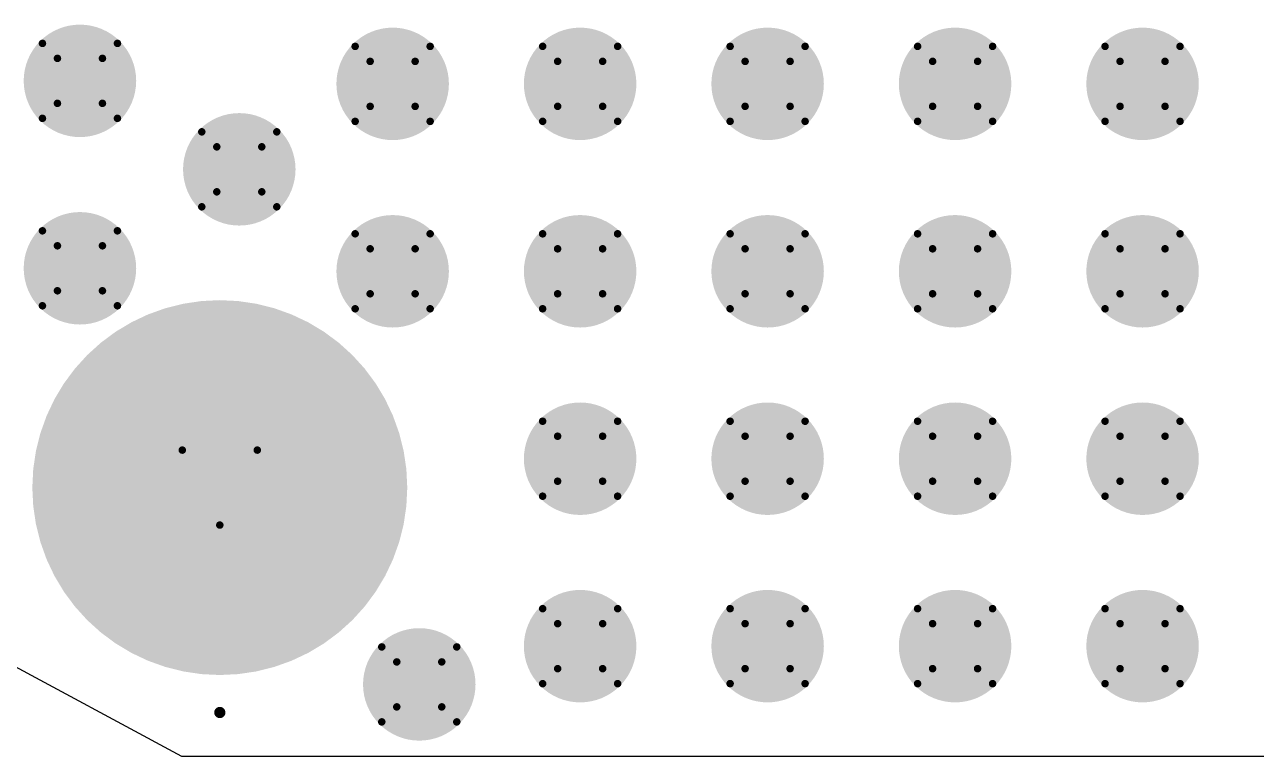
# Model space of a CAD drawing. Header units: millimetres. Extents: x -0.89 to 0.88, y -1.01 to 1.57.
# Drawn here: x 0.1979 to 0.5264, y -0.3217 to -0.1265 of the extents above; entities that cross this region are included whole.
import ezdxf

# ---------------------------------------------------------------- set-up
doc = ezdxf.new("R2010")
doc.units = ezdxf.units.MM
doc.header["$MEASUREMENT"] = 0
for name, color, linetype in [('BottomLayer', 5, 'Continuous'), ('DrillDrawing', 1, 'Continuous'), ('Mechanical9', 56, 'Continuous'), ('MultiLayer', 9, 'Continuous'), ('PadHoleLayer', 156, 'Continuous'), ('TopLayer', 1, 'Continuous'), ('TopSolder', 216, 'Continuous'), ('ViaHoleLayer', 16, 'Continuous')]:
    doc.layers.add(name, color=color, linetype=linetype)

msp = doc.modelspace()

# ---------------------------------------------------------------- linework, layer by layer
at = {"layer": 'BottomLayer'}
for points, const_width in [([(0.2052, -0.1415, 1), (0.2202, -0.1415, 1)], 0.015), ([(0.2886, -0.1423, 1), (0.3036, -0.1423, 1)], 0.015), ([(0.3386, -0.1423, 1), (0.3536, -0.1423, 1)], 0.015), ([(0.3886, -0.1423, 1), (0.4036, -0.1423, 1)], 0.015), ([(0.4386, -0.1423, 1), (0.4536, -0.1423, 1)], 0.015), ([(0.4886, -0.1423, 1), (0.5036, -0.1423, 1)], 0.015), ([(0.2477, -0.1651, 1), (0.2627, -0.1651, 1)], 0.015), ([(0.2052, -0.1915, 1), (0.2202, -0.1915, 1)], 0.015), ([(0.2886, -0.1923, 1), (0.3036, -0.1923, 1)], 0.015), ([(0.3386, -0.1923, 1), (0.3536, -0.1923, 1)], 0.015), ([(0.3886, -0.1923, 1), (0.4036, -0.1923, 1)], 0.015), ([(0.4386, -0.1923, 1), (0.4536, -0.1923, 1)], 0.015), ([(0.4886, -0.1923, 1), (0.5036, -0.1923, 1)], 0.015), ([(0.225, -0.25, 1), (0.275, -0.25, 1)], 0.05), ([(0.3386, -0.2423, 1), (0.3536, -0.2423, 1)], 0.015), ([(0.3886, -0.2423, 1), (0.4036, -0.2423, 1)], 0.015), ([(0.4386, -0.2423, 1), (0.4536, -0.2423, 1)], 0.015), ([(0.4886, -0.2423, 1), (0.5036, -0.2423, 1)], 0.015), ([(0.3386, -0.2923, 1), (0.3536, -0.2923, 1)], 0.015), ([(0.3886, -0.2923, 1), (0.4036, -0.2923, 1)], 0.015), ([(0.4386, -0.2923, 1), (0.4536, -0.2923, 1)], 0.015), ([(0.4886, -0.2923, 1), (0.5036, -0.2923, 1)], 0.015), ([(0.2957, -0.3025, 1), (0.3107, -0.3025, 1)], 0.015)]:
    msp.add_lwpolyline(points, format="xyb", close=True, dxfattribs=dict(at, const_width=const_width))
at = {"layer": 'DrillDrawing', "const_width": 0.002}
for points in [[(0.2027, -0.1315), (0.2227, -0.1315)], [(0.2027, -0.1515), (0.2027, -0.1315)], [(0.2227, -0.1515), (0.2227, -0.1315)], [(0.2861, -0.1323), (0.3061, -0.1323)], [(0.2861, -0.1523), (0.2861, -0.1323)], [(0.3061, -0.1523), (0.3061, -0.1323)], [(0.3361, -0.1323), (0.3561, -0.1323)], [(0.3361, -0.1523), (0.3361, -0.1323)], [(0.3561, -0.1523), (0.3561, -0.1323)], [(0.3861, -0.1323), (0.4061, -0.1323)], [(0.3861, -0.1523), (0.3861, -0.1323)], [(0.4061, -0.1523), (0.4061, -0.1323)], [(0.4361, -0.1323), (0.4561, -0.1323)], [(0.4361, -0.1523), (0.4361, -0.1323)], [(0.4561, -0.1523), (0.4561, -0.1323)], [(0.4861, -0.1323), (0.5061, -0.1323)], [(0.4861, -0.1523), (0.4861, -0.1323)], [(0.5061, -0.1523), (0.5061, -0.1323)], [(0.2067, -0.1355), (0.2187, -0.1355)], [(0.2067, -0.1475), (0.2067, -0.1355)], [(0.2187, -0.1475), (0.2187, -0.1355)], [(0.2901, -0.1363), (0.3021, -0.1363)], [(0.2901, -0.1483), (0.2901, -0.1363)], [(0.3021, -0.1483), (0.3021, -0.1363)], [(0.3401, -0.1363), (0.3521, -0.1363)], [(0.3401, -0.1483), (0.3401, -0.1363)], [(0.3521, -0.1483), (0.3521, -0.1363)], [(0.3901, -0.1363), (0.4021, -0.1363)], [(0.3901, -0.1483), (0.3901, -0.1363)], [(0.4021, -0.1483), (0.4021, -0.1363)], [(0.4401, -0.1363), (0.4521, -0.1363)], [(0.4401, -0.1483), (0.4401, -0.1363)], [(0.4521, -0.1483), (0.4521, -0.1363)], [(0.4901, -0.1363), (0.5021, -0.1363)], [(0.4901, -0.1483), (0.4901, -0.1363)], [(0.5021, -0.1483), (0.5021, -0.1363)], [(0.2067, -0.1475), (0.2187, -0.1475)], [(0.2901, -0.1483), (0.3021, -0.1483)], [(0.3401, -0.1483), (0.3521, -0.1483)], [(0.3901, -0.1483), (0.4021, -0.1483)], [(0.4401, -0.1483), (0.4521, -0.1483)], [(0.4901, -0.1483), (0.5021, -0.1483)], [(0.2027, -0.1515), (0.2227, -0.1515)], [(0.2452, -0.1551), (0.2652, -0.1551)], [(0.2452, -0.1751), (0.2452, -0.1551)], [(0.2652, -0.1751), (0.2652, -0.1551)], [(0.2861, -0.1523), (0.3061, -0.1523)], [(0.3361, -0.1523), (0.3561, -0.1523)], [(0.3861, -0.1523), (0.4061, -0.1523)], [(0.4361, -0.1523), (0.4561, -0.1523)], [(0.4861, -0.1523), (0.5061, -0.1523)], [(0.2492, -0.1591), (0.2612, -0.1591)], [(0.2492, -0.1711), (0.2492, -0.1591)], [(0.2612, -0.1711), (0.2612, -0.1591)], [(0.2492, -0.1711), (0.2612, -0.1711)], [(0.2452, -0.1751), (0.2652, -0.1751)], [(0.2027, -0.1815), (0.2227, -0.1815)], [(0.2027, -0.2015), (0.2027, -0.1815)], [(0.2227, -0.2015), (0.2227, -0.1815)], [(0.2861, -0.1823), (0.3061, -0.1823)], [(0.2861, -0.2023), (0.2861, -0.1823)], [(0.3061, -0.2023), (0.3061, -0.1823)], [(0.3361, -0.1823), (0.3561, -0.1823)], [(0.3361, -0.2023), (0.3361, -0.1823)], [(0.3561, -0.2023), (0.3561, -0.1823)], [(0.3861, -0.1823), (0.4061, -0.1823)], [(0.3861, -0.2023), (0.3861, -0.1823)], [(0.4061, -0.2023), (0.4061, -0.1823)], [(0.4361, -0.1823), (0.4561, -0.1823)], [(0.4361, -0.2023), (0.4361, -0.1823)], [(0.4561, -0.2023), (0.4561, -0.1823)], [(0.4861, -0.1823), (0.5061, -0.1823)], [(0.4861, -0.2023), (0.4861, -0.1823)], [(0.5061, -0.2023), (0.5061, -0.1823)], [(0.2067, -0.1855), (0.2187, -0.1855)], [(0.2067, -0.1975), (0.2067, -0.1855)], [(0.2187, -0.1975), (0.2187, -0.1855)], [(0.2901, -0.1863), (0.3021, -0.1863)], [(0.2901, -0.1983), (0.2901, -0.1863)], [(0.3021, -0.1983), (0.3021, -0.1863)], [(0.3401, -0.1863), (0.3521, -0.1863)], [(0.3401, -0.1983), (0.3401, -0.1863)], [(0.3521, -0.1983), (0.3521, -0.1863)], [(0.3901, -0.1863), (0.4021, -0.1863)], [(0.3901, -0.1983), (0.3901, -0.1863)], [(0.4021, -0.1983), (0.4021, -0.1863)], [(0.4401, -0.1863), (0.4521, -0.1863)], [(0.4401, -0.1983), (0.4401, -0.1863)], [(0.4521, -0.1983), (0.4521, -0.1863)], [(0.4901, -0.1863), (0.5021, -0.1863)], [(0.4901, -0.1983), (0.4901, -0.1863)], [(0.5021, -0.1983), (0.5021, -0.1863)], [(0.2067, -0.1975), (0.2187, -0.1975)], [(0.2901, -0.1983), (0.3021, -0.1983)], [(0.3401, -0.1983), (0.3521, -0.1983)], [(0.3901, -0.1983), (0.4021, -0.1983)], [(0.4401, -0.1983), (0.4521, -0.1983)], [(0.4901, -0.1983), (0.5021, -0.1983)], [(0.2027, -0.2015), (0.2227, -0.2015)], [(0.2861, -0.2023), (0.3061, -0.2023)], [(0.3361, -0.2023), (0.3561, -0.2023)], [(0.3861, -0.2023), (0.4061, -0.2023)], [(0.4361, -0.2023), (0.4561, -0.2023)], [(0.4861, -0.2023), (0.5061, -0.2023)], [(0.3361, -0.2323), (0.3561, -0.2323)], [(0.3361, -0.2523), (0.3361, -0.2323)], [(0.3561, -0.2523), (0.3561, -0.2323)], [(0.3861, -0.2323), (0.4061, -0.2323)], [(0.3861, -0.2523), (0.3861, -0.2323)], [(0.4061, -0.2523), (0.4061, -0.2323)], [(0.4361, -0.2323), (0.4561, -0.2323)], [(0.4361, -0.2523), (0.4361, -0.2323)], [(0.4561, -0.2523), (0.4561, -0.2323)], [(0.4861, -0.2323), (0.5061, -0.2323)], [(0.4861, -0.2523), (0.4861, -0.2323)], [(0.5061, -0.2523), (0.5061, -0.2323)], [(0.3401, -0.2363), (0.3521, -0.2363)], [(0.3401, -0.2483), (0.3401, -0.2363)], [(0.3521, -0.2483), (0.3521, -0.2363)], [(0.3901, -0.2363), (0.4021, -0.2363)], [(0.3901, -0.2483), (0.3901, -0.2363)], [(0.4021, -0.2483), (0.4021, -0.2363)], [(0.4401, -0.2363), (0.4521, -0.2363)], [(0.4401, -0.2483), (0.4401, -0.2363)], [(0.4521, -0.2483), (0.4521, -0.2363)], [(0.4901, -0.2363), (0.5021, -0.2363)], [(0.4901, -0.2483), (0.4901, -0.2363)], [(0.5021, -0.2483), (0.5021, -0.2363)], [(0.24, -0.24), (0.26, -0.24)], [(0.24, -0.24), (0.25, -0.26)], [(0.25, -0.26), (0.26, -0.24)], [(0.3401, -0.2483), (0.3521, -0.2483)], [(0.3901, -0.2483), (0.4021, -0.2483)], [(0.4401, -0.2483), (0.4521, -0.2483)], [(0.4901, -0.2483), (0.5021, -0.2483)], [(0.3361, -0.2523), (0.3561, -0.2523)], [(0.3861, -0.2523), (0.4061, -0.2523)], [(0.4361, -0.2523), (0.4561, -0.2523)], [(0.4861, -0.2523), (0.5061, -0.2523)], [(0.3361, -0.2823), (0.3561, -0.2823)], [(0.3361, -0.3023), (0.3361, -0.2823)], [(0.3561, -0.3023), (0.3561, -0.2823)], [(0.3861, -0.2823), (0.4061, -0.2823)], [(0.3861, -0.3023), (0.3861, -0.2823)], [(0.4061, -0.3023), (0.4061, -0.2823)], [(0.4361, -0.2823), (0.4561, -0.2823)], [(0.4361, -0.3023), (0.4361, -0.2823)], [(0.4561, -0.3023), (0.4561, -0.2823)], [(0.4861, -0.2823), (0.5061, -0.2823)], [(0.4861, -0.3023), (0.4861, -0.2823)], [(0.5061, -0.3023), (0.5061, -0.2823)], [(0.3401, -0.2863), (0.3521, -0.2863)], [(0.3401, -0.2983), (0.3401, -0.2863)], [(0.3521, -0.2983), (0.3521, -0.2863)], [(0.3901, -0.2863), (0.4021, -0.2863)], [(0.3901, -0.2983), (0.3901, -0.2863)], [(0.4021, -0.2983), (0.4021, -0.2863)], [(0.4401, -0.2863), (0.4521, -0.2863)], [(0.4401, -0.2983), (0.4401, -0.2863)], [(0.4521, -0.2983), (0.4521, -0.2863)], [(0.4901, -0.2863), (0.5021, -0.2863)], [(0.4901, -0.2983), (0.4901, -0.2863)], [(0.5021, -0.2983), (0.5021, -0.2863)], [(0.2932, -0.2925), (0.3132, -0.2925)], [(0.2932, -0.3125), (0.2932, -0.2925)], [(0.3132, -0.3125), (0.3132, -0.2925)], [(0.2972, -0.2965), (0.3092, -0.2965)], [(0.2972, -0.3085), (0.2972, -0.2965)], [(0.3092, -0.3085), (0.3092, -0.2965)], [(0.3401, -0.2983), (0.3521, -0.2983)], [(0.3901, -0.2983), (0.4021, -0.2983)], [(0.4401, -0.2983), (0.4521, -0.2983)], [(0.4901, -0.2983), (0.5021, -0.2983)], [(0.3361, -0.3023), (0.3561, -0.3023)], [(0.3861, -0.3023), (0.4061, -0.3023)], [(0.4361, -0.3023), (0.4561, -0.3023)], [(0.4861, -0.3023), (0.5061, -0.3023)], [(0.2972, -0.3085), (0.3092, -0.3085)], [(0.2932, -0.3125), (0.3132, -0.3125)]]:
    msp.add_lwpolyline(points, dxfattribs=at)
at = {"layer": 'DrillDrawing', "const_width": 0.001}
for points in [[(0.2022, -0.1315, 1), (0.2032, -0.1315, 1)], [(0.2022, -0.1315, 1), (0.2032, -0.1315, 1)], [(0.2222, -0.1315, 1), (0.2232, -0.1315, 1)], [(0.2222, -0.1315, 1), (0.2232, -0.1315, 1)], [(0.2856, -0.1323, 1), (0.2866, -0.1323, 1)], [(0.2856, -0.1323, 1), (0.2866, -0.1323, 1)], [(0.3056, -0.1323, 1), (0.3066, -0.1323, 1)], [(0.3056, -0.1323, 1), (0.3066, -0.1323, 1)], [(0.3356, -0.1323, 1), (0.3366, -0.1323, 1)], [(0.3356, -0.1323, 1), (0.3366, -0.1323, 1)], [(0.3556, -0.1323, 1), (0.3566, -0.1323, 1)], [(0.3556, -0.1323, 1), (0.3566, -0.1323, 1)], [(0.3856, -0.1323, 1), (0.3866, -0.1323, 1)], [(0.3856, -0.1323, 1), (0.3866, -0.1323, 1)], [(0.4056, -0.1323, 1), (0.4066, -0.1323, 1)], [(0.4056, -0.1323, 1), (0.4066, -0.1323, 1)], [(0.4356, -0.1323, 1), (0.4366, -0.1323, 1)], [(0.4356, -0.1323, 1), (0.4366, -0.1323, 1)], [(0.4556, -0.1323, 1), (0.4566, -0.1323, 1)], [(0.4556, -0.1323, 1), (0.4566, -0.1323, 1)], [(0.4856, -0.1323, 1), (0.4866, -0.1323, 1)], [(0.4856, -0.1323, 1), (0.4866, -0.1323, 1)], [(0.5056, -0.1323, 1), (0.5066, -0.1323, 1)], [(0.5056, -0.1323, 1), (0.5066, -0.1323, 1)], [(0.2062, -0.1355, 1), (0.2072, -0.1355, 1)], [(0.2062, -0.1355, 1), (0.2072, -0.1355, 1)], [(0.2182, -0.1355, 1), (0.2192, -0.1355, 1)], [(0.2182, -0.1355, 1), (0.2192, -0.1355, 1)], [(0.2896, -0.1363, 1), (0.2906, -0.1363, 1)], [(0.2896, -0.1363, 1), (0.2906, -0.1363, 1)], [(0.3016, -0.1363, 1), (0.3026, -0.1363, 1)], [(0.3016, -0.1363, 1), (0.3026, -0.1363, 1)], [(0.3396, -0.1363, 1), (0.3406, -0.1363, 1)], [(0.3396, -0.1363, 1), (0.3406, -0.1363, 1)], [(0.3516, -0.1363, 1), (0.3526, -0.1363, 1)], [(0.3516, -0.1363, 1), (0.3526, -0.1363, 1)], [(0.3896, -0.1363, 1), (0.3906, -0.1363, 1)], [(0.3896, -0.1363, 1), (0.3906, -0.1363, 1)], [(0.4016, -0.1363, 1), (0.4026, -0.1363, 1)], [(0.4016, -0.1363, 1), (0.4026, -0.1363, 1)], [(0.4396, -0.1363, 1), (0.4406, -0.1363, 1)], [(0.4396, -0.1363, 1), (0.4406, -0.1363, 1)], [(0.4516, -0.1363, 1), (0.4526, -0.1363, 1)], [(0.4516, -0.1363, 1), (0.4526, -0.1363, 1)], [(0.4896, -0.1363, 1), (0.4906, -0.1363, 1)], [(0.4896, -0.1363, 1), (0.4906, -0.1363, 1)], [(0.5016, -0.1363, 1), (0.5026, -0.1363, 1)], [(0.5016, -0.1363, 1), (0.5026, -0.1363, 1)], [(0.2062, -0.1475, 1), (0.2072, -0.1475, 1)], [(0.2062, -0.1475, 1), (0.2072, -0.1475, 1)], [(0.2182, -0.1475, 1), (0.2192, -0.1475, 1)], [(0.2182, -0.1475, 1), (0.2192, -0.1475, 1)], [(0.2896, -0.1483, 1), (0.2906, -0.1483, 1)], [(0.2896, -0.1483, 1), (0.2906, -0.1483, 1)], [(0.3016, -0.1483, 1), (0.3026, -0.1483, 1)], [(0.3016, -0.1483, 1), (0.3026, -0.1483, 1)], [(0.3396, -0.1483, 1), (0.3406, -0.1483, 1)], [(0.3396, -0.1483, 1), (0.3406, -0.1483, 1)], [(0.3516, -0.1483, 1), (0.3526, -0.1483, 1)], [(0.3516, -0.1483, 1), (0.3526, -0.1483, 1)], [(0.3896, -0.1483, 1), (0.3906, -0.1483, 1)], [(0.3896, -0.1483, 1), (0.3906, -0.1483, 1)], [(0.4016, -0.1483, 1), (0.4026, -0.1483, 1)], [(0.4016, -0.1483, 1), (0.4026, -0.1483, 1)], [(0.4396, -0.1483, 1), (0.4406, -0.1483, 1)], [(0.4396, -0.1483, 1), (0.4406, -0.1483, 1)], [(0.4516, -0.1483, 1), (0.4526, -0.1483, 1)], [(0.4516, -0.1483, 1), (0.4526, -0.1483, 1)], [(0.4896, -0.1483, 1), (0.4906, -0.1483, 1)], [(0.4896, -0.1483, 1), (0.4906, -0.1483, 1)], [(0.5016, -0.1483, 1), (0.5026, -0.1483, 1)], [(0.5016, -0.1483, 1), (0.5026, -0.1483, 1)], [(0.2022, -0.1515, 1), (0.2032, -0.1515, 1)], [(0.2022, -0.1515, 1), (0.2032, -0.1515, 1)], [(0.2222, -0.1515, 1), (0.2232, -0.1515, 1)], [(0.2222, -0.1515, 1), (0.2232, -0.1515, 1)], [(0.2447, -0.1551, 1), (0.2457, -0.1551, 1)], [(0.2447, -0.1551, 1), (0.2457, -0.1551, 1)], [(0.2647, -0.1551, 1), (0.2657, -0.1551, 1)], [(0.2647, -0.1551, 1), (0.2657, -0.1551, 1)], [(0.2856, -0.1523, 1), (0.2866, -0.1523, 1)], [(0.2856, -0.1523, 1), (0.2866, -0.1523, 1)], [(0.3056, -0.1523, 1), (0.3066, -0.1523, 1)], [(0.3056, -0.1523, 1), (0.3066, -0.1523, 1)], [(0.3356, -0.1523, 1), (0.3366, -0.1523, 1)], [(0.3356, -0.1523, 1), (0.3366, -0.1523, 1)], [(0.3556, -0.1523, 1), (0.3566, -0.1523, 1)], [(0.3556, -0.1523, 1), (0.3566, -0.1523, 1)], [(0.3856, -0.1523, 1), (0.3866, -0.1523, 1)], [(0.3856, -0.1523, 1), (0.3866, -0.1523, 1)], [(0.4056, -0.1523, 1), (0.4066, -0.1523, 1)], [(0.4056, -0.1523, 1), (0.4066, -0.1523, 1)], [(0.4356, -0.1523, 1), (0.4366, -0.1523, 1)], [(0.4356, -0.1523, 1), (0.4366, -0.1523, 1)], [(0.4556, -0.1523, 1), (0.4566, -0.1523, 1)], [(0.4556, -0.1523, 1), (0.4566, -0.1523, 1)], [(0.4856, -0.1523, 1), (0.4866, -0.1523, 1)], [(0.4856, -0.1523, 1), (0.4866, -0.1523, 1)], [(0.5056, -0.1523, 1), (0.5066, -0.1523, 1)], [(0.5056, -0.1523, 1), (0.5066, -0.1523, 1)], [(0.2487, -0.1591, 1), (0.2497, -0.1591, 1)], [(0.2487, -0.1591, 1), (0.2497, -0.1591, 1)], [(0.2607, -0.1591, 1), (0.2617, -0.1591, 1)], [(0.2607, -0.1591, 1), (0.2617, -0.1591, 1)], [(0.2487, -0.1711, 1), (0.2497, -0.1711, 1)], [(0.2487, -0.1711, 1), (0.2497, -0.1711, 1)], [(0.2607, -0.1711, 1), (0.2617, -0.1711, 1)], [(0.2607, -0.1711, 1), (0.2617, -0.1711, 1)], [(0.2447, -0.1751, 1), (0.2457, -0.1751, 1)], [(0.2447, -0.1751, 1), (0.2457, -0.1751, 1)], [(0.2647, -0.1751, 1), (0.2657, -0.1751, 1)], [(0.2647, -0.1751, 1), (0.2657, -0.1751, 1)], [(0.2022, -0.1815, 1), (0.2032, -0.1815, 1)], [(0.2022, -0.1815, 1), (0.2032, -0.1815, 1)], [(0.2222, -0.1815, 1), (0.2232, -0.1815, 1)], [(0.2222, -0.1815, 1), (0.2232, -0.1815, 1)], [(0.2856, -0.1823, 1), (0.2866, -0.1823, 1)], [(0.2856, -0.1823, 1), (0.2866, -0.1823, 1)], [(0.3056, -0.1823, 1), (0.3066, -0.1823, 1)], [(0.3056, -0.1823, 1), (0.3066, -0.1823, 1)], [(0.3356, -0.1823, 1), (0.3366, -0.1823, 1)], [(0.3356, -0.1823, 1), (0.3366, -0.1823, 1)], [(0.3556, -0.1823, 1), (0.3566, -0.1823, 1)], [(0.3556, -0.1823, 1), (0.3566, -0.1823, 1)], [(0.3856, -0.1823, 1), (0.3866, -0.1823, 1)], [(0.3856, -0.1823, 1), (0.3866, -0.1823, 1)], [(0.4056, -0.1823, 1), (0.4066, -0.1823, 1)], [(0.4056, -0.1823, 1), (0.4066, -0.1823, 1)], [(0.4356, -0.1823, 1), (0.4366, -0.1823, 1)], [(0.4356, -0.1823, 1), (0.4366, -0.1823, 1)], [(0.4556, -0.1823, 1), (0.4566, -0.1823, 1)], [(0.4556, -0.1823, 1), (0.4566, -0.1823, 1)], [(0.4856, -0.1823, 1), (0.4866, -0.1823, 1)], [(0.4856, -0.1823, 1), (0.4866, -0.1823, 1)], [(0.5056, -0.1823, 1), (0.5066, -0.1823, 1)], [(0.5056, -0.1823, 1), (0.5066, -0.1823, 1)], [(0.2062, -0.1855, 1), (0.2072, -0.1855, 1)], [(0.2062, -0.1855, 1), (0.2072, -0.1855, 1)], [(0.2182, -0.1855, 1), (0.2192, -0.1855, 1)], [(0.2182, -0.1855, 1), (0.2192, -0.1855, 1)], [(0.2896, -0.1863, 1), (0.2906, -0.1863, 1)], [(0.2896, -0.1863, 1), (0.2906, -0.1863, 1)], [(0.3016, -0.1863, 1), (0.3026, -0.1863, 1)], [(0.3016, -0.1863, 1), (0.3026, -0.1863, 1)], [(0.3396, -0.1863, 1), (0.3406, -0.1863, 1)], [(0.3396, -0.1863, 1), (0.3406, -0.1863, 1)], [(0.3516, -0.1863, 1), (0.3526, -0.1863, 1)], [(0.3516, -0.1863, 1), (0.3526, -0.1863, 1)], [(0.3896, -0.1863, 1), (0.3906, -0.1863, 1)], [(0.3896, -0.1863, 1), (0.3906, -0.1863, 1)], [(0.4016, -0.1863, 1), (0.4026, -0.1863, 1)], [(0.4016, -0.1863, 1), (0.4026, -0.1863, 1)], [(0.4396, -0.1863, 1), (0.4406, -0.1863, 1)], [(0.4396, -0.1863, 1), (0.4406, -0.1863, 1)], [(0.4516, -0.1863, 1), (0.4526, -0.1863, 1)], [(0.4516, -0.1863, 1), (0.4526, -0.1863, 1)], [(0.4896, -0.1863, 1), (0.4906, -0.1863, 1)], [(0.4896, -0.1863, 1), (0.4906, -0.1863, 1)], [(0.5016, -0.1863, 1), (0.5026, -0.1863, 1)], [(0.5016, -0.1863, 1), (0.5026, -0.1863, 1)], [(0.2062, -0.1975, 1), (0.2072, -0.1975, 1)], [(0.2062, -0.1975, 1), (0.2072, -0.1975, 1)], [(0.2182, -0.1975, 1), (0.2192, -0.1975, 1)], [(0.2182, -0.1975, 1), (0.2192, -0.1975, 1)], [(0.2896, -0.1983, 1), (0.2906, -0.1983, 1)], [(0.2896, -0.1983, 1), (0.2906, -0.1983, 1)], [(0.3016, -0.1983, 1), (0.3026, -0.1983, 1)], [(0.3016, -0.1983, 1), (0.3026, -0.1983, 1)], [(0.3396, -0.1983, 1), (0.3406, -0.1983, 1)], [(0.3396, -0.1983, 1), (0.3406, -0.1983, 1)], [(0.3516, -0.1983, 1), (0.3526, -0.1983, 1)], [(0.3516, -0.1983, 1), (0.3526, -0.1983, 1)], [(0.3896, -0.1983, 1), (0.3906, -0.1983, 1)], [(0.3896, -0.1983, 1), (0.3906, -0.1983, 1)], [(0.4016, -0.1983, 1), (0.4026, -0.1983, 1)], [(0.4016, -0.1983, 1), (0.4026, -0.1983, 1)], [(0.4396, -0.1983, 1), (0.4406, -0.1983, 1)], [(0.4396, -0.1983, 1), (0.4406, -0.1983, 1)], [(0.4516, -0.1983, 1), (0.4526, -0.1983, 1)], [(0.4516, -0.1983, 1), (0.4526, -0.1983, 1)], [(0.4896, -0.1983, 1), (0.4906, -0.1983, 1)], [(0.4896, -0.1983, 1), (0.4906, -0.1983, 1)], [(0.5016, -0.1983, 1), (0.5026, -0.1983, 1)], [(0.5016, -0.1983, 1), (0.5026, -0.1983, 1)], [(0.2022, -0.2015, 1), (0.2032, -0.2015, 1)], [(0.2022, -0.2015, 1), (0.2032, -0.2015, 1)], [(0.2222, -0.2015, 1), (0.2232, -0.2015, 1)], [(0.2222, -0.2015, 1), (0.2232, -0.2015, 1)], [(0.2856, -0.2023, 1), (0.2866, -0.2023, 1)], [(0.2856, -0.2023, 1), (0.2866, -0.2023, 1)], [(0.3056, -0.2023, 1), (0.3066, -0.2023, 1)], [(0.3056, -0.2023, 1), (0.3066, -0.2023, 1)], [(0.3356, -0.2023, 1), (0.3366, -0.2023, 1)], [(0.3356, -0.2023, 1), (0.3366, -0.2023, 1)], [(0.3556, -0.2023, 1), (0.3566, -0.2023, 1)], [(0.3556, -0.2023, 1), (0.3566, -0.2023, 1)], [(0.3856, -0.2023, 1), (0.3866, -0.2023, 1)], [(0.3856, -0.2023, 1), (0.3866, -0.2023, 1)], [(0.4056, -0.2023, 1), (0.4066, -0.2023, 1)], [(0.4056, -0.2023, 1), (0.4066, -0.2023, 1)], [(0.4356, -0.2023, 1), (0.4366, -0.2023, 1)], [(0.4356, -0.2023, 1), (0.4366, -0.2023, 1)], [(0.4556, -0.2023, 1), (0.4566, -0.2023, 1)], [(0.4556, -0.2023, 1), (0.4566, -0.2023, 1)], [(0.4856, -0.2023, 1), (0.4866, -0.2023, 1)], [(0.4856, -0.2023, 1), (0.4866, -0.2023, 1)], [(0.5056, -0.2023, 1), (0.5066, -0.2023, 1)], [(0.5056, -0.2023, 1), (0.5066, -0.2023, 1)], [(0.3356, -0.2323, 1), (0.3366, -0.2323, 1)], [(0.3356, -0.2323, 1), (0.3366, -0.2323, 1)], [(0.3556, -0.2323, 1), (0.3566, -0.2323, 1)], [(0.3556, -0.2323, 1), (0.3566, -0.2323, 1)], [(0.3856, -0.2323, 1), (0.3866, -0.2323, 1)], [(0.3856, -0.2323, 1), (0.3866, -0.2323, 1)], [(0.4056, -0.2323, 1), (0.4066, -0.2323, 1)], [(0.4056, -0.2323, 1), (0.4066, -0.2323, 1)], [(0.4356, -0.2323, 1), (0.4366, -0.2323, 1)], [(0.4356, -0.2323, 1), (0.4366, -0.2323, 1)], [(0.4556, -0.2323, 1), (0.4566, -0.2323, 1)], [(0.4556, -0.2323, 1), (0.4566, -0.2323, 1)], [(0.4856, -0.2323, 1), (0.4866, -0.2323, 1)], [(0.4856, -0.2323, 1), (0.4866, -0.2323, 1)], [(0.5056, -0.2323, 1), (0.5066, -0.2323, 1)], [(0.5056, -0.2323, 1), (0.5066, -0.2323, 1)], [(0.3396, -0.2363, 1), (0.3406, -0.2363, 1)], [(0.3396, -0.2363, 1), (0.3406, -0.2363, 1)], [(0.3516, -0.2363, 1), (0.3526, -0.2363, 1)], [(0.3516, -0.2363, 1), (0.3526, -0.2363, 1)], [(0.3896, -0.2363, 1), (0.3906, -0.2363, 1)], [(0.3896, -0.2363, 1), (0.3906, -0.2363, 1)], [(0.4016, -0.2363, 1), (0.4026, -0.2363, 1)], [(0.4016, -0.2363, 1), (0.4026, -0.2363, 1)], [(0.4396, -0.2363, 1), (0.4406, -0.2363, 1)], [(0.4396, -0.2363, 1), (0.4406, -0.2363, 1)], [(0.4516, -0.2363, 1), (0.4526, -0.2363, 1)], [(0.4516, -0.2363, 1), (0.4526, -0.2363, 1)], [(0.4896, -0.2363, 1), (0.4906, -0.2363, 1)], [(0.4896, -0.2363, 1), (0.4906, -0.2363, 1)], [(0.5016, -0.2363, 1), (0.5026, -0.2363, 1)], [(0.5016, -0.2363, 1), (0.5026, -0.2363, 1)], [(0.2395, -0.24, 1), (0.2405, -0.24, 1)], [(0.2395, -0.24, 1), (0.2405, -0.24, 1)], [(0.2595, -0.24, 1), (0.2605, -0.24, 1)], [(0.2595, -0.24, 1), (0.2605, -0.24, 1)], [(0.3396, -0.2483, 1), (0.3406, -0.2483, 1)], [(0.3396, -0.2483, 1), (0.3406, -0.2483, 1)], [(0.3516, -0.2483, 1), (0.3526, -0.2483, 1)], [(0.3516, -0.2483, 1), (0.3526, -0.2483, 1)], [(0.3896, -0.2483, 1), (0.3906, -0.2483, 1)], [(0.3896, -0.2483, 1), (0.3906, -0.2483, 1)], [(0.4016, -0.2483, 1), (0.4026, -0.2483, 1)], [(0.4016, -0.2483, 1), (0.4026, -0.2483, 1)], [(0.4396, -0.2483, 1), (0.4406, -0.2483, 1)], [(0.4396, -0.2483, 1), (0.4406, -0.2483, 1)], [(0.4516, -0.2483, 1), (0.4526, -0.2483, 1)], [(0.4516, -0.2483, 1), (0.4526, -0.2483, 1)], [(0.4896, -0.2483, 1), (0.4906, -0.2483, 1)], [(0.4896, -0.2483, 1), (0.4906, -0.2483, 1)], [(0.5016, -0.2483, 1), (0.5026, -0.2483, 1)], [(0.5016, -0.2483, 1), (0.5026, -0.2483, 1)], [(0.3356, -0.2523, 1), (0.3366, -0.2523, 1)], [(0.3356, -0.2523, 1), (0.3366, -0.2523, 1)], [(0.3556, -0.2523, 1), (0.3566, -0.2523, 1)], [(0.3556, -0.2523, 1), (0.3566, -0.2523, 1)], [(0.3856, -0.2523, 1), (0.3866, -0.2523, 1)], [(0.3856, -0.2523, 1), (0.3866, -0.2523, 1)], [(0.4056, -0.2523, 1), (0.4066, -0.2523, 1)], [(0.4056, -0.2523, 1), (0.4066, -0.2523, 1)], [(0.4356, -0.2523, 1), (0.4366, -0.2523, 1)], [(0.4356, -0.2523, 1), (0.4366, -0.2523, 1)], [(0.4556, -0.2523, 1), (0.4566, -0.2523, 1)], [(0.4556, -0.2523, 1), (0.4566, -0.2523, 1)], [(0.4856, -0.2523, 1), (0.4866, -0.2523, 1)], [(0.4856, -0.2523, 1), (0.4866, -0.2523, 1)], [(0.5056, -0.2523, 1), (0.5066, -0.2523, 1)], [(0.5056, -0.2523, 1), (0.5066, -0.2523, 1)], [(0.2495, -0.26, 1), (0.2505, -0.26, 1)], [(0.2495, -0.26, 1), (0.2505, -0.26, 1)], [(0.3356, -0.2823, 1), (0.3366, -0.2823, 1)], [(0.3356, -0.2823, 1), (0.3366, -0.2823, 1)], [(0.3556, -0.2823, 1), (0.3566, -0.2823, 1)], [(0.3556, -0.2823, 1), (0.3566, -0.2823, 1)], [(0.3856, -0.2823, 1), (0.3866, -0.2823, 1)], [(0.3856, -0.2823, 1), (0.3866, -0.2823, 1)], [(0.4056, -0.2823, 1), (0.4066, -0.2823, 1)], [(0.4056, -0.2823, 1), (0.4066, -0.2823, 1)], [(0.4356, -0.2823, 1), (0.4366, -0.2823, 1)], [(0.4356, -0.2823, 1), (0.4366, -0.2823, 1)], [(0.4556, -0.2823, 1), (0.4566, -0.2823, 1)], [(0.4556, -0.2823, 1), (0.4566, -0.2823, 1)], [(0.4856, -0.2823, 1), (0.4866, -0.2823, 1)], [(0.4856, -0.2823, 1), (0.4866, -0.2823, 1)], [(0.5056, -0.2823, 1), (0.5066, -0.2823, 1)], [(0.5056, -0.2823, 1), (0.5066, -0.2823, 1)], [(0.3396, -0.2863, 1), (0.3406, -0.2863, 1)], [(0.3396, -0.2863, 1), (0.3406, -0.2863, 1)], [(0.3516, -0.2863, 1), (0.3526, -0.2863, 1)], [(0.3516, -0.2863, 1), (0.3526, -0.2863, 1)], [(0.3896, -0.2863, 1), (0.3906, -0.2863, 1)], [(0.3896, -0.2863, 1), (0.3906, -0.2863, 1)], [(0.4016, -0.2863, 1), (0.4026, -0.2863, 1)], [(0.4016, -0.2863, 1), (0.4026, -0.2863, 1)], [(0.4396, -0.2863, 1), (0.4406, -0.2863, 1)], [(0.4396, -0.2863, 1), (0.4406, -0.2863, 1)], [(0.4516, -0.2863, 1), (0.4526, -0.2863, 1)], [(0.4516, -0.2863, 1), (0.4526, -0.2863, 1)], [(0.4896, -0.2863, 1), (0.4906, -0.2863, 1)], [(0.4896, -0.2863, 1), (0.4906, -0.2863, 1)], [(0.5016, -0.2863, 1), (0.5026, -0.2863, 1)], [(0.5016, -0.2863, 1), (0.5026, -0.2863, 1)], [(0.2927, -0.2925, 1), (0.2937, -0.2925, 1)], [(0.2927, -0.2925, 1), (0.2937, -0.2925, 1)], [(0.3127, -0.2925, 1), (0.3137, -0.2925, 1)], [(0.3127, -0.2925, 1), (0.3137, -0.2925, 1)], [(0.2967, -0.2965, 1), (0.2977, -0.2965, 1)], [(0.2967, -0.2965, 1), (0.2977, -0.2965, 1)], [(0.3087, -0.2965, 1), (0.3097, -0.2965, 1)], [(0.3087, -0.2965, 1), (0.3097, -0.2965, 1)], [(0.3396, -0.2983, 1), (0.3406, -0.2983, 1)], [(0.3396, -0.2983, 1), (0.3406, -0.2983, 1)], [(0.3516, -0.2983, 1), (0.3526, -0.2983, 1)], [(0.3516, -0.2983, 1), (0.3526, -0.2983, 1)], [(0.3896, -0.2983, 1), (0.3906, -0.2983, 1)], [(0.3896, -0.2983, 1), (0.3906, -0.2983, 1)], [(0.4016, -0.2983, 1), (0.4026, -0.2983, 1)], [(0.4016, -0.2983, 1), (0.4026, -0.2983, 1)], [(0.4396, -0.2983, 1), (0.4406, -0.2983, 1)], [(0.4396, -0.2983, 1), (0.4406, -0.2983, 1)], [(0.4516, -0.2983, 1), (0.4526, -0.2983, 1)], [(0.4516, -0.2983, 1), (0.4526, -0.2983, 1)], [(0.4896, -0.2983, 1), (0.4906, -0.2983, 1)], [(0.4896, -0.2983, 1), (0.4906, -0.2983, 1)], [(0.5016, -0.2983, 1), (0.5026, -0.2983, 1)], [(0.5016, -0.2983, 1), (0.5026, -0.2983, 1)], [(0.3356, -0.3023, 1), (0.3366, -0.3023, 1)], [(0.3356, -0.3023, 1), (0.3366, -0.3023, 1)], [(0.3556, -0.3023, 1), (0.3566, -0.3023, 1)], [(0.3556, -0.3023, 1), (0.3566, -0.3023, 1)], [(0.3856, -0.3023, 1), (0.3866, -0.3023, 1)], [(0.3856, -0.3023, 1), (0.3866, -0.3023, 1)], [(0.4056, -0.3023, 1), (0.4066, -0.3023, 1)], [(0.4056, -0.3023, 1), (0.4066, -0.3023, 1)], [(0.4356, -0.3023, 1), (0.4366, -0.3023, 1)], [(0.4356, -0.3023, 1), (0.4366, -0.3023, 1)], [(0.4556, -0.3023, 1), (0.4566, -0.3023, 1)], [(0.4556, -0.3023, 1), (0.4566, -0.3023, 1)], [(0.4856, -0.3023, 1), (0.4866, -0.3023, 1)], [(0.4856, -0.3023, 1), (0.4866, -0.3023, 1)], [(0.5056, -0.3023, 1), (0.5066, -0.3023, 1)], [(0.5056, -0.3023, 1), (0.5066, -0.3023, 1)], [(0.2967, -0.3085, 1), (0.2977, -0.3085, 1)], [(0.2967, -0.3085, 1), (0.2977, -0.3085, 1)], [(0.3087, -0.3085, 1), (0.3097, -0.3085, 1)], [(0.3087, -0.3085, 1), (0.3097, -0.3085, 1)], [(0.2927, -0.3125, 1), (0.2937, -0.3125, 1)], [(0.2927, -0.3125, 1), (0.2937, -0.3125, 1)], [(0.3127, -0.3125, 1), (0.3137, -0.3125, 1)], [(0.3127, -0.3125, 1), (0.3137, -0.3125, 1)]]:
    msp.add_lwpolyline(points, format="xyb", close=True, dxfattribs=at)
at = {"layer": 'Mechanical9', "const_width": 0.0015}
msp.add_lwpolyline([(0.24925, -0.31, 1), (0.25075, -0.31, 1)], format="xyb", close=True, dxfattribs=at)
at = {"layer": 'MultiLayer'}
for points, const_width in [([(0.2052, -0.1415, 1), (0.2202, -0.1415, 1)], 0.015), ([(0.2886, -0.1423, 1), (0.3036, -0.1423, 1)], 0.015), ([(0.3386, -0.1423, 1), (0.3536, -0.1423, 1)], 0.015), ([(0.3886, -0.1423, 1), (0.4036, -0.1423, 1)], 0.015), ([(0.4386, -0.1423, 1), (0.4536, -0.1423, 1)], 0.015), ([(0.4886, -0.1423, 1), (0.5036, -0.1423, 1)], 0.015), ([(0.2477, -0.1651, 1), (0.2627, -0.1651, 1)], 0.015), ([(0.2052, -0.1915, 1), (0.2202, -0.1915, 1)], 0.015), ([(0.2886, -0.1923, 1), (0.3036, -0.1923, 1)], 0.015), ([(0.3386, -0.1923, 1), (0.3536, -0.1923, 1)], 0.015), ([(0.3886, -0.1923, 1), (0.4036, -0.1923, 1)], 0.015), ([(0.4386, -0.1923, 1), (0.4536, -0.1923, 1)], 0.015), ([(0.4886, -0.1923, 1), (0.5036, -0.1923, 1)], 0.015), ([(0.225, -0.25, 1), (0.275, -0.25, 1)], 0.05), ([(0.3386, -0.2423, 1), (0.3536, -0.2423, 1)], 0.015), ([(0.3886, -0.2423, 1), (0.4036, -0.2423, 1)], 0.015), ([(0.4386, -0.2423, 1), (0.4536, -0.2423, 1)], 0.015), ([(0.4886, -0.2423, 1), (0.5036, -0.2423, 1)], 0.015), ([(0.3386, -0.2923, 1), (0.3536, -0.2923, 1)], 0.015), ([(0.3886, -0.2923, 1), (0.4036, -0.2923, 1)], 0.015), ([(0.4386, -0.2923, 1), (0.4536, -0.2923, 1)], 0.015), ([(0.4886, -0.2923, 1), (0.5036, -0.2923, 1)], 0.015), ([(0.2957, -0.3025, 1), (0.3107, -0.3025, 1)], 0.015)]:
    msp.add_lwpolyline(points, format="xyb", close=True, dxfattribs=dict(at, const_width=const_width))
at = {"layer": 'PadHoleLayer', "const_width": 0.05}
msp.add_lwpolyline([(0.225, -0.25, 1), (0.275, -0.25, 1)], format="xyb", close=True, dxfattribs=at)
at = {"layer": 'TopLayer'}
for p, q in [((0.2399, -0.3217), (0.1847, -0.29205)), ((0.872, -0.3217), (0.2399, -0.3217))]:
    msp.add_line(p, q, dxfattribs=at)
for points, const_width in [([(0.2052, -0.1415, 1), (0.2202, -0.1415, 1)], 0.015), ([(0.2886, -0.1423, 1), (0.3036, -0.1423, 1)], 0.015), ([(0.3386, -0.1423, 1), (0.3536, -0.1423, 1)], 0.015), ([(0.3886, -0.1423, 1), (0.4036, -0.1423, 1)], 0.015), ([(0.4386, -0.1423, 1), (0.4536, -0.1423, 1)], 0.015), ([(0.4886, -0.1423, 1), (0.5036, -0.1423, 1)], 0.015), ([(0.2477, -0.1651, 1), (0.2627, -0.1651, 1)], 0.015), ([(0.2052, -0.1915, 1), (0.2202, -0.1915, 1)], 0.015), ([(0.2886, -0.1923, 1), (0.3036, -0.1923, 1)], 0.015), ([(0.3386, -0.1923, 1), (0.3536, -0.1923, 1)], 0.015), ([(0.3886, -0.1923, 1), (0.4036, -0.1923, 1)], 0.015), ([(0.4386, -0.1923, 1), (0.4536, -0.1923, 1)], 0.015), ([(0.4886, -0.1923, 1), (0.5036, -0.1923, 1)], 0.015), ([(0.225, -0.25, 1), (0.275, -0.25, 1)], 0.05), ([(0.3386, -0.2423, 1), (0.3536, -0.2423, 1)], 0.015), ([(0.3886, -0.2423, 1), (0.4036, -0.2423, 1)], 0.015), ([(0.4386, -0.2423, 1), (0.4536, -0.2423, 1)], 0.015), ([(0.4886, -0.2423, 1), (0.5036, -0.2423, 1)], 0.015), ([(0.3386, -0.2923, 1), (0.3536, -0.2923, 1)], 0.015), ([(0.3886, -0.2923, 1), (0.4036, -0.2923, 1)], 0.015), ([(0.4386, -0.2923, 1), (0.4536, -0.2923, 1)], 0.015), ([(0.4886, -0.2923, 1), (0.5036, -0.2923, 1)], 0.015), ([(0.2957, -0.3025, 1), (0.3107, -0.3025, 1)], 0.015)]:
    msp.add_lwpolyline(points, format="xyb", close=True, dxfattribs=dict(at, const_width=const_width))
at = {"layer": 'TopSolder', "const_width": 0.05}
msp.add_lwpolyline([(0.225, -0.25, 1), (0.275, -0.25, 1)], format="xyb", close=True, dxfattribs=at)
at = {"layer": 'ViaHoleLayer', "const_width": 0.01}
for points in [[(0.2077, -0.1415, 1), (0.2177, -0.1415, 1)], [(0.2911, -0.1423, 1), (0.3011, -0.1423, 1)], [(0.3411, -0.1423, 1), (0.3511, -0.1423, 1)], [(0.3911, -0.1423, 1), (0.4011, -0.1423, 1)], [(0.4411, -0.1423, 1), (0.4511, -0.1423, 1)], [(0.4911, -0.1423, 1), (0.5011, -0.1423, 1)], [(0.2502, -0.1651, 1), (0.2602, -0.1651, 1)], [(0.2077, -0.1915, 1), (0.2177, -0.1915, 1)], [(0.2911, -0.1923, 1), (0.3011, -0.1923, 1)], [(0.3411, -0.1923, 1), (0.3511, -0.1923, 1)], [(0.3911, -0.1923, 1), (0.4011, -0.1923, 1)], [(0.4411, -0.1923, 1), (0.4511, -0.1923, 1)], [(0.4911, -0.1923, 1), (0.5011, -0.1923, 1)], [(0.3411, -0.2423, 1), (0.3511, -0.2423, 1)], [(0.3911, -0.2423, 1), (0.4011, -0.2423, 1)], [(0.4411, -0.2423, 1), (0.4511, -0.2423, 1)], [(0.4911, -0.2423, 1), (0.5011, -0.2423, 1)], [(0.3411, -0.2923, 1), (0.3511, -0.2923, 1)], [(0.3911, -0.2923, 1), (0.4011, -0.2923, 1)], [(0.4411, -0.2923, 1), (0.4511, -0.2923, 1)], [(0.4911, -0.2923, 1), (0.5011, -0.2923, 1)], [(0.2982, -0.3025, 1), (0.3082, -0.3025, 1)]]:
    msp.add_lwpolyline(points, format="xyb", close=True, dxfattribs=at)

doc.saveas('drawing.dxf')
